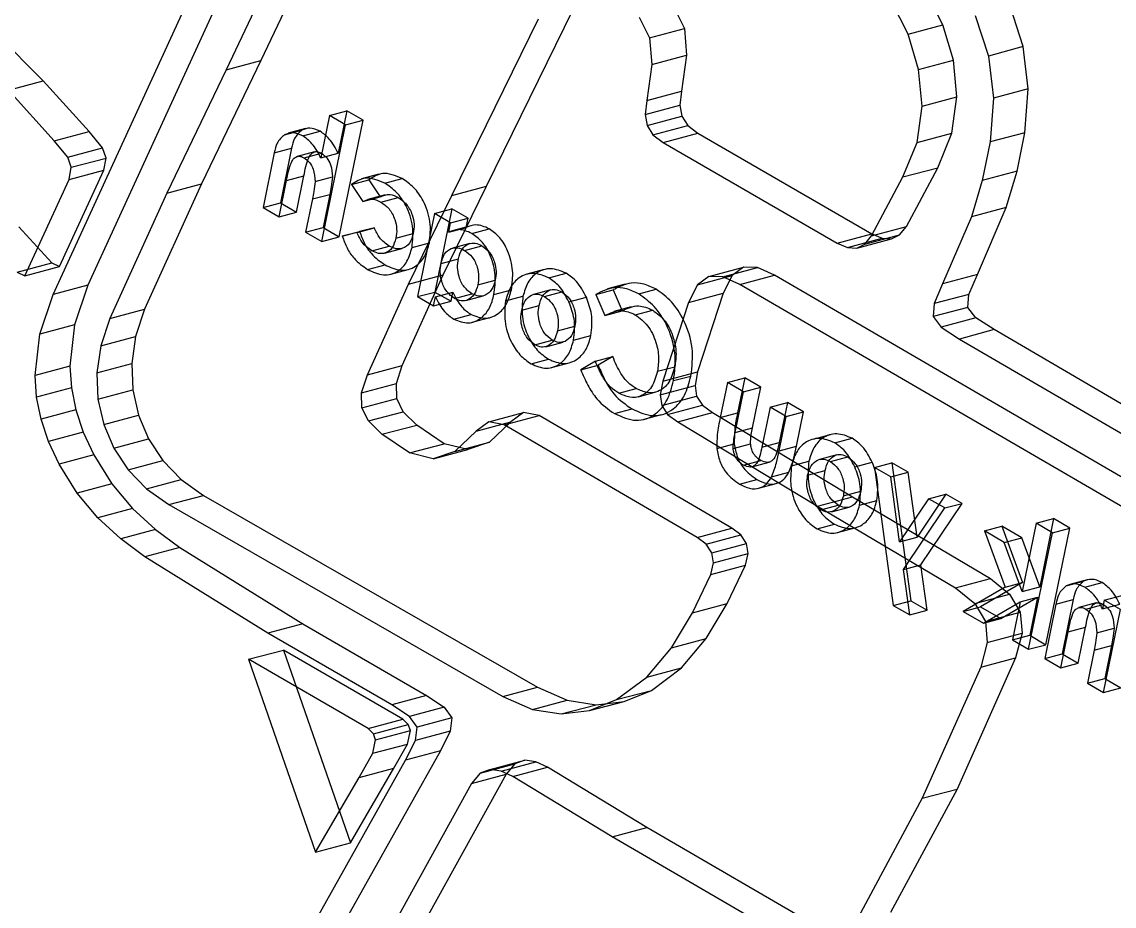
# Model space of a CAD drawing. Header units: inches. Extents: x 0 to 16.3, y 0 to 11.5.
# Drawn here: x 11.701 to 12.775, y 5.904 to 6.773 of the extents above; entities that cross this region are included whole.
import ezdxf

# ---------------------------------------------------------------- set-up
doc = ezdxf.new("R2010")
doc.units = ezdxf.units.IN
doc.header["$MEASUREMENT"] = 0

msp = doc.modelspace()

# ---------------------------------------------------------------- linework, layer by layer
at = {"color": 7, "linetype": 'Continuous', "lineweight": 25}
for p, q in [((12.0177, 6.969), (11.902, 6.7258)), ((12.0519, 6.9782), (11.9361, 6.7349)), ((11.9336, 6.8793), (11.766, 6.5139)), ((11.7319, 6.5047), (11.8994, 6.8702)), ((12.6064, 6.7699), (12.5902, 6.802)), ((12.3422, 6.7865), (12.3523, 6.7663)), ((12.5722, 6.7607), (12.556, 6.7929)), ((12.6854, 6.7485), (12.6724, 6.7883)), ((12.1237, 6.6021), (12.209, 6.7759)), ((12.1578, 6.6112), (12.2431, 6.785)), ((12.308, 6.7774), (12.3182, 6.7571)), ((12.6383, 6.7792), (12.6513, 6.7393)), ((12.3182, 6.7571), (12.3523, 6.7663)), ((12.3523, 6.7663), (12.3545, 6.7402)), ((12.5722, 6.7607), (12.6064, 6.7699)), ((12.6167, 6.7351), (12.6064, 6.7699)), ((11.7221, 6.7148), (11.6756, 6.7615)), ((12.3182, 6.7571), (12.3203, 6.7311)), ((12.5826, 6.7259), (12.5722, 6.7607)), ((12.6854, 6.7485), (12.6513, 6.7393)), ((12.6902, 6.707), (12.6854, 6.7485)), ((11.9361, 6.7349), (11.8777, 6.6138)), ((11.902, 6.7258), (11.9361, 6.7349)), ((12.3203, 6.7311), (12.3545, 6.7402)), ((12.3545, 6.7402), (12.3495, 6.7047)), ((12.5826, 6.7259), (12.6167, 6.7351)), ((12.6201, 6.6991), (12.6167, 6.7351)), ((12.6513, 6.7393), (12.6561, 6.6978)), ((11.902, 6.7258), (11.8436, 6.6046)), ((12.3203, 6.7311), (12.3153, 6.6956)), ((12.586, 6.69), (12.5826, 6.7259)), ((11.6879, 6.7057), (11.7221, 6.7148)), ((11.7672, 6.6651), (11.7221, 6.7148)), ((11.733, 6.656), (11.6879, 6.7057)), ((12.3153, 6.6956), (12.3495, 6.7047)), ((12.3495, 6.7047), (12.348, 6.6911)), ((12.6902, 6.707), (12.6561, 6.6978)), ((12.6871, 6.6639), (12.6902, 6.707)), ((12.3153, 6.6956), (12.3139, 6.6819)), ((12.3139, 6.6819), (12.348, 6.6911)), ((12.348, 6.6911), (12.3499, 6.68)), ((12.5812, 6.6543), (12.586, 6.69)), ((12.586, 6.69), (12.6201, 6.6991)), ((12.6153, 6.6635), (12.6201, 6.6991)), ((12.6561, 6.6978), (12.653, 6.6548)), ((12.0036, 6.6809), (11.995, 6.6391)), ((12.0036, 6.6809), (12.0207, 6.6855)), ((12.0194, 6.6717), (12.0036, 6.6809)), ((12.0207, 6.6855), (12.0121, 6.6437)), ((12.0365, 6.6763), (12.0207, 6.6855)), ((12.3139, 6.6819), (12.3158, 6.6709)), ((12.3158, 6.6709), (12.3499, 6.68)), ((12.3499, 6.68), (12.3556, 6.671)), ((11.9799, 6.6679), (11.9628, 6.6633)), ((11.996, 6.5571), (12.0194, 6.6717)), ((12.0131, 6.5616), (12.0365, 6.6763)), ((12.0194, 6.6717), (12.0365, 6.6763)), ((12.3158, 6.6709), (12.3215, 6.6618)), ((12.3215, 6.6618), (12.3556, 6.671)), ((12.3556, 6.671), (12.3655, 6.6635)), ((11.733, 6.656), (11.7672, 6.6651)), ((11.7806, 6.6489), (11.7672, 6.6651)), ((11.9592, 6.6619), (11.9763, 6.6665)), ((11.9775, 6.6607), (11.9945, 6.6653)), ((12.3215, 6.6618), (12.3314, 6.6544)), ((12.3314, 6.6544), (12.3655, 6.6635)), ((12.3655, 6.6635), (12.5366, 6.5646)), ((12.5812, 6.6543), (12.6153, 6.6635)), ((12.6013, 6.6295), (12.6153, 6.6635)), ((12.6871, 6.6639), (12.653, 6.6548)), ((12.6793, 6.626), (12.6871, 6.6639)), ((11.7464, 6.6398), (11.733, 6.656)), ((11.7464, 6.6398), (11.7806, 6.6489)), ((11.7839, 6.639), (11.7806, 6.6489)), ((11.9491, 6.644), (11.9662, 6.6486)), ((11.9662, 6.6486), (11.9553, 6.595)), ((12.3314, 6.6544), (12.5024, 6.5554)), ((12.5671, 6.6204), (12.5812, 6.6543)), ((12.653, 6.6548), (12.6451, 6.6168)), ((11.7497, 6.6299), (11.7464, 6.6398)), ((11.7497, 6.6299), (11.7839, 6.639)), ((11.7817, 6.6271), (11.7839, 6.639)), ((11.9491, 6.644), (11.9382, 6.5904)), ((11.9888, 6.6451), (11.9718, 6.6405)), ((11.9787, 6.6391), (11.9958, 6.6437)), ((11.995, 6.6391), (12.0121, 6.6437)), ((11.7381, 6.5324), (11.7817, 6.6271)), ((11.7476, 6.618), (11.7497, 6.6299)), ((11.7476, 6.618), (11.7817, 6.6271)), ((12.5671, 6.6204), (12.6013, 6.6295)), ((12.5705, 6.5716), (12.6013, 6.6295)), ((12.6793, 6.626), (12.6451, 6.6168)), ((12.6685, 6.5904), (12.6793, 6.626)), ((11.704, 6.5233), (11.7476, 6.618)), ((11.8777, 6.6138), (11.8217, 6.4904)), ((11.8436, 6.6046), (11.8777, 6.6138)), ((11.954, 6.5813), (11.9613, 6.6168)), ((11.9613, 6.6168), (11.9784, 6.6214)), ((11.9711, 6.5858), (11.9784, 6.6214)), ((11.9894, 6.6159), (12.0065, 6.6205)), ((12.0252, 6.6129), (12.0422, 6.6175)), ((12.0521, 6.6231), (12.0351, 6.6185)), ((12.0422, 6.6175), (12.0535, 6.6008)), ((12.0579, 6.6143), (12.0749, 6.6189)), ((12.5363, 6.5625), (12.5671, 6.6204)), ((12.6451, 6.6168), (12.6344, 6.5812)), ((11.8436, 6.6046), (11.7875, 6.4813)), ((11.9868, 6.5988), (12.0038, 6.6033)), ((12.0038, 6.6033), (11.9972, 6.5708)), ((12.0252, 6.6129), (12.0364, 6.5962)), ((12.0583, 6.6028), (12.0412, 6.5983)), ((12.1154, 6.5241), (12.1578, 6.6112)), ((12.1237, 6.6021), (12.1578, 6.6112)), ((11.9382, 6.5904), (11.9553, 6.595)), ((11.9553, 6.595), (11.9711, 6.5858)), ((11.9868, 6.5988), (11.9801, 6.5662)), ((12.0364, 6.5962), (12.0535, 6.6008)), ((12.054, 6.5957), (12.071, 6.6003)), ((12.0812, 6.515), (12.1237, 6.6021)), ((11.9382, 6.5904), (11.954, 6.5813)), ((11.954, 6.5813), (11.9711, 6.5858)), ((12.1067, 6.5845), (12.09, 6.5028)), ((12.1067, 6.5845), (12.1238, 6.589)), ((12.1226, 6.5753), (12.1067, 6.5845)), ((12.1238, 6.589), (12.1071, 6.5073)), ((12.1397, 6.5799), (12.1238, 6.589)), ((12.6344, 6.5812), (12.6062, 6.5153)), ((12.6685, 6.5904), (12.6344, 6.5812)), ((12.6404, 6.5244), (12.6685, 6.5904)), ((11.6983, 6.5714), (11.7308, 6.5359)), ((11.9801, 6.5662), (11.9972, 6.5708)), ((11.9972, 6.5708), (12.0131, 6.5616)), ((12.0306, 6.5659), (12.0477, 6.5705)), ((12.0477, 6.5705), (12.0331, 6.5669)), ((12.1207, 6.5661), (12.1226, 6.5753)), ((12.1207, 6.5661), (12.1378, 6.5707)), ((12.1226, 6.5753), (12.1397, 6.5799)), ((12.1424, 6.5725), (12.1253, 6.5679)), ((12.1378, 6.5707), (12.1397, 6.5799)), ((12.5363, 6.5625), (12.5705, 6.5716)), ((12.5638, 6.5634), (12.5705, 6.5716)), ((11.9801, 6.5662), (11.996, 6.5571)), ((11.996, 6.5571), (12.0131, 6.5616)), ((12.0161, 6.5623), (12.0331, 6.5669)), ((12.0306, 6.5659), (12.0161, 6.5623)), ((12.0688, 6.5602), (12.0859, 6.5648)), ((12.1434, 6.5649), (12.1605, 6.5695)), ((12.5024, 6.5554), (12.5366, 6.5646)), ((12.5127, 6.551), (12.5468, 6.5601)), ((12.5218, 6.5505), (12.5559, 6.5596)), ((12.5297, 6.5542), (12.5638, 6.5634)), ((12.5297, 6.5542), (12.5363, 6.5625)), ((12.5366, 6.5646), (12.5468, 6.5601)), ((12.5468, 6.5601), (12.5559, 6.5596)), ((12.5559, 6.5596), (12.5638, 6.5634)), ((12.0452, 6.5479), (12.0622, 6.5525)), ((12.0575, 6.5454), (12.0746, 6.55)), ((12.0847, 6.5512), (12.1018, 6.5558)), ((12.1416, 6.5549), (12.1245, 6.5504)), ((12.1363, 6.5482), (12.1533, 6.5528)), ((12.5024, 6.5554), (12.5127, 6.551)), ((12.5127, 6.551), (12.5218, 6.5505)), ((12.5218, 6.5505), (12.5297, 6.5542)), ((12.1132, 6.5353), (12.1302, 6.5399)), ((11.6967, 6.5267), (11.7308, 6.5359)), ((11.704, 6.5233), (11.7381, 6.5324)), ((11.7308, 6.5359), (11.7381, 6.5324)), ((12.041, 6.5295), (12.0581, 6.534)), ((12.0639, 6.5248), (12.0809, 6.5293)), ((12.2145, 6.5293), (12.1974, 6.5247)), ((12.3763, 6.5224), (12.4105, 6.5316)), ((12.3901, 6.5223), (12.4243, 6.5314)), ((12.4105, 6.5316), (12.3993, 6.5234)), ((12.4243, 6.5314), (12.4105, 6.5316)), ((12.441, 6.524), (12.4243, 6.5314)), ((11.6967, 6.5267), (11.704, 6.5233)), ((12.0749, 6.4351), (12.1154, 6.5241)), ((12.0812, 6.515), (12.1154, 6.5241)), ((12.1494, 6.5143), (12.1665, 6.5189)), ((12.2191, 6.5212), (12.2361, 6.5258)), ((12.3652, 6.5143), (12.3993, 6.5234)), ((12.3763, 6.5224), (12.3652, 6.5143)), ((12.3901, 6.5223), (12.3763, 6.5224)), ((12.4069, 6.5148), (12.3901, 6.5223)), ((12.3993, 6.5234), (12.3906, 6.5061)), ((12.4069, 6.5148), (12.441, 6.524)), ((12.8531, 6.284), (12.441, 6.524)), ((12.6404, 6.5244), (12.6062, 6.5153)), ((12.6318, 6.505), (12.6404, 6.5244)), ((11.766, 6.5139), (11.7319, 6.5047)), ((11.766, 6.5139), (11.7529, 6.4751)), ((12.0408, 6.4259), (12.0812, 6.515)), ((12.09, 6.5028), (12.1071, 6.5073)), ((12.1071, 6.5073), (12.123, 6.4982)), ((12.1077, 6.5025), (12.1248, 6.5071)), ((12.123, 6.4982), (12.1248, 6.5071)), ((12.1652, 6.5049), (12.1823, 6.5094)), ((12.2211, 6.5095), (12.204, 6.5049)), ((12.2149, 6.5028), (12.232, 6.5074)), ((12.2653, 6.5049), (12.2824, 6.5095)), ((12.294, 6.5149), (12.2769, 6.5103)), ((12.2824, 6.5095), (12.2911, 6.4887)), ((12.3076, 6.5054), (12.3247, 6.51)), ((12.3652, 6.5143), (12.3565, 6.4969)), ((12.3565, 6.4969), (12.3906, 6.5061)), ((12.3906, 6.5061), (12.3652, 6.4289)), ((12.8189, 6.2749), (12.4069, 6.5148)), ((12.6062, 6.5153), (12.5977, 6.4959)), ((11.7187, 6.466), (11.7319, 6.5047)), ((12.09, 6.5028), (12.1059, 6.4936)), ((12.1059, 6.4936), (12.1077, 6.5025)), ((12.1059, 6.4936), (12.123, 6.4982)), ((12.1265, 6.5009), (12.1436, 6.5055)), ((12.1376, 6.499), (12.1547, 6.5035)), ((12.1766, 6.4985), (12.1937, 6.5031)), ((12.2389, 6.4975), (12.256, 6.5021)), ((12.2653, 6.5049), (12.2741, 6.4841)), ((12.3565, 6.4969), (12.3311, 6.4198)), ((12.5977, 6.4959), (12.5968, 6.4831)), ((12.6318, 6.505), (12.5977, 6.4959)), ((12.6309, 6.4922), (12.6318, 6.505)), ((11.7875, 6.4813), (11.8217, 6.4904)), ((11.8217, 6.4904), (11.813, 6.4636)), ((12.1256, 6.4806), (12.1427, 6.4852)), ((12.1925, 6.4894), (12.2095, 6.494)), ((12.2741, 6.4841), (12.2911, 6.4887)), ((12.3, 6.4927), (12.2829, 6.4881)), ((12.3041, 6.485), (12.3212, 6.4895)), ((12.6309, 6.4922), (12.5968, 6.4831)), ((12.6388, 6.482), (12.6309, 6.4922)), ((11.7529, 6.4751), (11.7187, 6.466)), ((11.7529, 6.4751), (11.7484, 6.4343)), ((11.7875, 6.4813), (11.7788, 6.4544)), ((12.1439, 6.4776), (12.161, 6.4822)), ((12.2276, 6.4692), (12.2447, 6.4737)), ((12.5968, 6.4831), (12.6047, 6.4728)), ((12.6388, 6.482), (12.6047, 6.4728)), ((12.6569, 6.4703), (12.6388, 6.482)), ((11.7142, 6.4252), (11.7187, 6.466)), ((11.7788, 6.4544), (11.813, 6.4636)), ((11.813, 6.4636), (11.8092, 6.4369)), ((12.2434, 6.4598), (12.2605, 6.4644)), ((12.6047, 6.4728), (12.6227, 6.4611)), ((12.6569, 6.4703), (12.6227, 6.4611)), ((12.8652, 6.3486), (12.6569, 6.4703)), ((11.7788, 6.4544), (11.775, 6.4278)), ((12.2053, 6.4555), (12.2223, 6.4601)), ((12.2161, 6.4535), (12.2332, 6.4581)), ((12.6227, 6.4611), (12.831, 6.3395)), ((12.2649, 6.4392), (12.282, 6.4438)), ((12.282, 6.4438), (12.2676, 6.4353)), ((11.7484, 6.4343), (11.7142, 6.4252)), ((11.7484, 6.4343), (11.7499, 6.4132)), ((11.775, 6.4278), (11.8092, 6.4369)), ((11.8092, 6.4369), (11.8102, 6.411)), ((12.0408, 6.4259), (12.0749, 6.4351)), ((12.0693, 6.4173), (12.0749, 6.4351)), ((12.2017, 6.4367), (12.2188, 6.4413)), ((12.2219, 6.4332), (12.239, 6.4378)), ((12.2649, 6.4392), (12.2505, 6.4308)), ((12.2505, 6.4308), (12.2676, 6.4353)), ((12.3259, 6.4294), (12.343, 6.4339)), ((11.7157, 6.404), (11.7142, 6.4252)), ((11.775, 6.4278), (11.776, 6.4018)), ((12.0351, 6.4081), (12.0408, 6.4259)), ((12.3311, 6.4198), (12.3652, 6.4289)), ((12.3417, 6.4202), (12.3588, 6.4247)), ((12.3652, 6.4289), (12.3628, 6.4154)), ((12.3946, 6.4183), (12.4117, 6.4229)), ((12.4117, 6.4229), (12.4046, 6.3886)), ((12.4275, 6.4137), (12.4117, 6.4229)), ((11.7499, 6.4132), (11.7157, 6.404)), ((11.7499, 6.4132), (11.7542, 6.3916)), ((11.776, 6.4018), (11.8102, 6.411)), ((11.8102, 6.411), (11.8157, 6.3861)), ((12.0351, 6.4081), (12.0693, 6.4173)), ((12.0696, 6.4027), (12.0693, 6.4173)), ((12.288, 6.4077), (12.305, 6.4123)), ((12.3311, 6.4198), (12.3287, 6.4063)), ((12.3287, 6.4063), (12.3628, 6.4154)), ((12.3628, 6.4154), (12.3643, 6.4048)), ((12.3946, 6.4183), (12.3876, 6.384)), ((12.4104, 6.4091), (12.3946, 6.4183)), ((12.4104, 6.4091), (12.4275, 6.4137)), ((12.4194, 6.3738), (12.4275, 6.4137)), ((11.72, 6.3824), (11.7157, 6.404)), ((11.776, 6.4018), (11.7816, 6.377)), ((12.0354, 6.3935), (12.0351, 6.4081)), ((12.0354, 6.3935), (12.0696, 6.4027)), ((12.0761, 6.3896), (12.0696, 6.4027)), ((12.3073, 6.4044), (12.3243, 6.409)), ((12.3287, 6.4063), (12.3302, 6.3957)), ((12.3302, 6.3957), (12.3643, 6.4048)), ((12.3643, 6.4048), (12.37, 6.3962)), ((12.4023, 6.3693), (12.4104, 6.4091)), ((12.4365, 6.3941), (12.4536, 6.3987)), ((12.4536, 6.3987), (12.4456, 6.3595)), ((12.4694, 6.3895), (12.4536, 6.3987)), ((11.7542, 6.3916), (11.72, 6.3824)), ((11.7542, 6.3916), (11.7614, 6.3696)), ((12.042, 6.3805), (12.0354, 6.3935)), ((12.042, 6.3805), (12.0761, 6.3896)), ((12.0893, 6.3765), (12.0761, 6.3896)), ((12.1601, 6.3798), (12.1943, 6.389)), ((12.1943, 6.389), (12.1818, 6.3797)), ((12.2095, 6.3858), (12.1943, 6.389)), ((12.2838, 6.3877), (12.3009, 6.3923)), ((12.3302, 6.3957), (12.3358, 6.387)), ((12.3358, 6.387), (12.37, 6.3962)), ((12.3458, 6.3796), (12.38, 6.3887)), ((12.37, 6.3962), (12.38, 6.3887)), ((12.38, 6.3887), (12.5175, 6.3058)), ((12.3876, 6.384), (12.4046, 6.3886)), ((12.4365, 6.3941), (12.4285, 6.3549)), ((12.4524, 6.3849), (12.4365, 6.3941)), ((12.4524, 6.3849), (12.4694, 6.3895)), ((12.4625, 6.3558), (12.4694, 6.3895)), ((11.7273, 6.3604), (11.72, 6.3824)), ((11.7816, 6.377), (11.8157, 6.3861)), ((11.8157, 6.3861), (11.8256, 6.3629)), ((12.0551, 6.3674), (12.042, 6.3805)), ((12.1601, 6.3798), (12.1477, 6.3706)), ((12.1477, 6.3706), (12.1818, 6.3797)), ((12.1753, 6.3767), (12.1601, 6.3798)), ((12.1818, 6.3797), (12.1607, 6.3596)), ((12.1753, 6.3767), (12.2095, 6.3858)), ((12.3991, 6.2752), (12.2095, 6.3858)), ((12.3129, 6.3822), (12.33, 6.3868)), ((12.3358, 6.387), (12.3458, 6.3796)), ((12.3458, 6.3796), (12.4833, 6.2967)), ((12.4455, 6.3512), (12.4524, 6.3849)), ((11.7614, 6.3696), (11.7273, 6.3604)), ((11.7614, 6.3696), (11.7718, 6.3471)), ((11.7816, 6.377), (11.7915, 6.3537)), ((12.0551, 6.3674), (12.0893, 6.3765)), ((12.0822, 6.3491), (12.0551, 6.3674)), ((12.1164, 6.3582), (12.0893, 6.3765)), ((12.1477, 6.3706), (12.1266, 6.3505)), ((12.3649, 6.266), (12.1753, 6.3767)), ((12.4023, 6.3693), (12.4194, 6.3738)), ((12.4955, 6.367), (12.4785, 6.3624)), ((11.7377, 6.338), (11.7273, 6.3604)), ((11.7915, 6.3537), (11.8256, 6.3629)), ((11.8256, 6.3629), (11.8398, 6.3417)), ((12.0822, 6.3491), (12.1164, 6.3582)), ((12.1396, 6.3525), (12.1164, 6.3582)), ((12.1266, 6.3505), (12.1607, 6.3596)), ((12.1607, 6.3596), (12.1396, 6.3525)), ((12.3843, 6.3533), (12.4014, 6.3579)), ((12.4003, 6.3536), (12.4174, 6.3582)), ((12.4285, 6.3549), (12.4456, 6.3595)), ((12.4455, 6.3512), (12.4625, 6.3558)), ((12.5001, 6.359), (12.5172, 6.3636)), ((11.7718, 6.3471), (11.7377, 6.338)), ((11.7718, 6.3471), (11.7897, 6.3187)), ((11.7915, 6.3537), (11.8056, 6.3326)), ((12.1054, 6.3434), (12.0822, 6.3491)), ((12.1054, 6.3434), (12.1396, 6.3525)), ((12.1266, 6.3505), (12.1054, 6.3434)), ((12.5021, 6.3472), (12.485, 6.3426)), ((12.4959, 6.3406), (12.513, 6.3452)), ((11.7555, 6.3095), (11.7377, 6.338)), ((11.8056, 6.3326), (11.8398, 6.3417)), ((11.8398, 6.3417), (11.8579, 6.3231)), ((12.4103, 6.3371), (12.4274, 6.3417)), ((12.4185, 6.3354), (12.4356, 6.34)), ((12.4576, 6.3363), (12.4747, 6.3409)), ((12.5199, 6.3353), (12.537, 6.3399)), ((12.5391, 6.3349), (12.5561, 6.3395)), ((12.5391, 6.3349), (12.5577, 6.1991)), ((12.5552, 6.3256), (12.5391, 6.3349)), ((12.5561, 6.3395), (12.5748, 6.2037)), ((12.5723, 6.3302), (12.5561, 6.3395)), ((11.8056, 6.3326), (11.8237, 6.3139)), ((12.438, 6.3255), (12.4551, 6.3301)), ((12.4735, 6.3272), (12.4906, 6.3318)), ((12.5552, 6.3256), (12.5723, 6.3302)), ((12.5639, 6.2618), (12.5552, 6.3256)), ((12.581, 6.2663), (12.5723, 6.3302)), ((11.7897, 6.3187), (11.7555, 6.3095)), ((11.7897, 6.3187), (11.81, 6.2945)), ((11.8237, 6.3139), (11.8579, 6.3231)), ((11.8237, 6.3139), (11.8456, 6.2983)), ((11.8579, 6.3231), (11.8798, 6.3074)), ((12.4065, 6.3185), (12.4236, 6.323)), ((12.4253, 6.3143), (12.4424, 6.3189)), ((11.7759, 6.2854), (11.7555, 6.3095)), ((11.8456, 6.2983), (11.8798, 6.3074)), ((11.8798, 6.3074), (12.208, 6.1187)), ((12.4833, 6.2967), (12.5175, 6.3058)), ((12.5086, 6.3069), (12.5257, 6.3115)), ((12.5175, 6.3058), (12.6531, 6.2257)), ((12.5245, 6.2976), (12.5415, 6.3022)), ((12.5923, 6.3041), (12.5639, 6.2618)), ((12.6094, 6.3087), (12.581, 6.2663)), ((12.5923, 6.3041), (12.6094, 6.3087)), ((12.6082, 6.295), (12.5923, 6.3041)), ((12.6253, 6.2995), (12.6094, 6.3087)), ((11.81, 6.2945), (11.7759, 6.2854)), ((11.81, 6.2945), (11.8324, 6.2739)), ((11.8456, 6.2983), (12.1739, 6.1095)), ((12.4833, 6.2967), (12.6189, 6.2165)), ((12.4863, 6.2932), (12.5034, 6.2978)), ((12.4971, 6.2913), (12.5142, 6.2959)), ((12.5677, 6.2345), (12.6082, 6.295)), ((12.5848, 6.239), (12.6253, 6.2995)), ((12.6082, 6.295), (12.6253, 6.2995)), ((11.7983, 6.2648), (11.7759, 6.2854)), ((12.6982, 6.2799), (12.7153, 6.2845)), ((12.7153, 6.2845), (12.7016, 6.2176)), ((12.7312, 6.2753), (12.7153, 6.2845)), ((11.8324, 6.2739), (11.7983, 6.2648)), ((11.8324, 6.2739), (11.8564, 6.2562)), ((12.3649, 6.266), (12.3991, 6.2752)), ((12.4077, 6.2685), (12.3991, 6.2752)), ((12.4827, 6.2745), (12.4998, 6.2791)), ((12.503, 6.271), (12.52, 6.2755)), ((12.6472, 6.2725), (12.6642, 6.2771)), ((12.6472, 6.2725), (12.6676, 6.2172)), ((12.6668, 6.2612), (12.6472, 6.2725)), ((12.6642, 6.2771), (12.6846, 6.2217)), ((12.6839, 6.2657), (12.6642, 6.2771)), ((12.6982, 6.2799), (12.6845, 6.213)), ((12.6906, 6.1561), (12.7141, 6.2707)), ((12.7141, 6.2707), (12.6982, 6.2799)), ((12.7077, 6.1606), (12.7312, 6.2753)), ((12.7141, 6.2707), (12.7312, 6.2753)), ((11.8222, 6.247), (11.7983, 6.2648)), ((12.3736, 6.2594), (12.3649, 6.266)), ((12.3736, 6.2594), (12.4077, 6.2685)), ((12.3792, 6.251), (12.3736, 6.2594)), ((12.3792, 6.251), (12.4133, 6.2601)), ((12.4133, 6.2601), (12.4077, 6.2685)), ((12.4152, 6.2502), (12.4133, 6.2601)), ((12.5639, 6.2618), (12.581, 6.2663)), ((12.6668, 6.2612), (12.6839, 6.2657)), ((12.6845, 6.213), (12.6668, 6.2612)), ((12.7016, 6.2176), (12.6839, 6.2657)), ((11.8564, 6.2562), (11.8222, 6.247)), ((11.8564, 6.2562), (11.9772, 6.181)), ((12.381, 6.2411), (12.3792, 6.251)), ((12.381, 6.2411), (12.4152, 6.2502)), ((12.4124, 6.2389), (12.4152, 6.2502)), ((11.943, 6.1718), (11.8222, 6.247)), ((12.3783, 6.2297), (12.381, 6.2411)), ((12.3783, 6.2297), (12.4124, 6.2389)), ((12.3945, 6.2011), (12.4124, 6.2389)), ((12.5677, 6.2345), (12.5848, 6.239)), ((12.5909, 6.1944), (12.5848, 6.239)), ((12.3604, 6.1919), (12.3783, 6.2297)), ((12.5738, 6.1898), (12.5677, 6.2345)), ((12.6189, 6.2165), (12.6531, 6.2257)), ((12.6189, 6.2165), (12.6379, 6.2012)), ((12.6676, 6.2172), (12.6264, 6.1931)), ((12.6846, 6.2217), (12.6435, 6.1977)), ((12.6531, 6.2257), (12.672, 6.2103)), ((12.6676, 6.2172), (12.6846, 6.2217)), ((12.6845, 6.213), (12.7016, 6.2176)), ((12.7275, 6.2183), (12.7446, 6.2229)), ((12.7483, 6.2243), (12.7312, 6.2197)), ((12.7459, 6.2171), (12.763, 6.2217)), ((12.6379, 6.2012), (12.672, 6.2103)), ((12.6635, 6.1862), (12.6995, 6.2072)), ((12.672, 6.2103), (12.6823, 6.1925)), ((12.6824, 6.2026), (12.6995, 6.2072)), ((12.6995, 6.2072), (12.6918, 6.1698)), ((12.7651, 6.2044), (12.7822, 6.209)), ((12.3604, 6.1919), (12.3945, 6.2011)), ((12.3739, 6.1668), (12.3945, 6.2011)), ((12.5577, 6.1991), (12.5748, 6.2037)), ((12.5577, 6.1991), (12.5738, 6.1898)), ((12.5748, 6.2037), (12.5909, 6.1944)), ((12.6264, 6.1931), (12.6435, 6.1977)), ((12.6379, 6.2012), (12.6482, 6.1834)), ((12.6435, 6.1977), (12.6635, 6.1862)), ((12.6464, 6.1816), (12.6824, 6.2026)), ((12.6824, 6.2026), (12.6748, 6.1652)), ((12.7174, 6.2005), (12.7065, 6.1469)), ((12.7174, 6.2005), (12.7345, 6.205)), ((12.7345, 6.205), (12.7236, 6.1515)), ((12.7572, 6.2016), (12.7401, 6.197)), ((12.747, 6.1956), (12.7641, 6.2002)), ((12.7651, 6.2044), (12.7634, 6.1957)), ((12.7634, 6.1957), (12.7804, 6.2003)), ((12.7643, 6.1135), (12.781, 6.1952)), ((12.781, 6.1952), (12.7651, 6.2044)), ((12.3398, 6.1576), (12.3604, 6.1919)), ((12.5738, 6.1898), (12.5909, 6.1944)), ((12.6264, 6.1931), (12.6464, 6.1816)), ((12.6464, 6.1816), (12.6635, 6.1862)), ((12.6482, 6.1834), (12.6823, 6.1925)), ((12.6823, 6.1925), (12.6842, 6.1718)), ((11.9772, 6.181), (11.943, 6.1718)), ((11.9772, 6.181), (12.099, 6.1107)), ((12.6482, 6.1834), (12.65, 6.1627)), ((12.7223, 6.1377), (12.7296, 6.1732)), ((12.7296, 6.1732), (12.7467, 6.1778)), ((12.7394, 6.1423), (12.7467, 6.1778)), ((12.7577, 6.1721), (12.7748, 6.1767)), ((12.0649, 6.1015), (11.943, 6.1718)), ((12.3398, 6.1576), (12.3739, 6.1668)), ((12.3495, 6.1377), (12.3739, 6.1668)), ((12.65, 6.1627), (12.6438, 6.1386)), ((12.65, 6.1627), (12.6842, 6.1718)), ((12.6748, 6.1652), (12.6918, 6.1698)), ((12.6748, 6.1652), (12.6906, 6.1561)), ((12.6842, 6.1718), (12.6779, 6.1478)), ((12.6918, 6.1698), (12.7077, 6.1606)), ((11.924, 6.1462), (11.9582, 6.1553)), ((11.9582, 6.1553), (12.0241, 5.9657)), ((12.0755, 6.0873), (11.9582, 6.1553)), ((12.3153, 6.1286), (12.3398, 6.1576)), ((12.6906, 6.1561), (12.7077, 6.1606)), ((12.7551, 6.1552), (12.7484, 6.1227)), ((12.7551, 6.1552), (12.7721, 6.1598)), ((12.7721, 6.1598), (12.7655, 6.1273)), ((12.0414, 6.0781), (11.924, 6.1462)), ((11.924, 6.1462), (11.9899, 5.9565)), ((12.6779, 6.1478), (12.6203, 6.0187)), ((12.6438, 6.1386), (12.6779, 6.1478)), ((12.7065, 6.1469), (12.7236, 6.1515)), ((12.7065, 6.1469), (12.7223, 6.1377)), ((12.7223, 6.1377), (12.7394, 6.1423)), ((12.7236, 6.1515), (12.7394, 6.1423)), ((12.3153, 6.1286), (12.3495, 6.1377)), ((12.3199, 6.1157), (12.3495, 6.1377)), ((12.6438, 6.1386), (12.5861, 6.0096)), ((12.2857, 6.1066), (12.3153, 6.1286)), ((12.7484, 6.1227), (12.7655, 6.1273)), ((12.7484, 6.1227), (12.7643, 6.1135)), ((12.7655, 6.1273), (12.7814, 6.1181)), ((12.099, 6.1107), (12.0649, 6.1015)), ((12.099, 6.1107), (12.1164, 6.0991)), ((12.1739, 6.1095), (12.208, 6.1187)), ((12.1739, 6.1095), (12.203, 6.097)), ((12.208, 6.1187), (12.2372, 6.1061)), ((12.2857, 6.1066), (12.3199, 6.1157)), ((12.2931, 6.1049), (12.3199, 6.1157)), ((12.7643, 6.1135), (12.7814, 6.1181)), ((12.0823, 6.09), (12.0649, 6.1015)), ((12.1164, 6.0991), (12.0823, 6.09)), ((12.1164, 6.0991), (12.1238, 6.0886)), ((12.203, 6.097), (12.2372, 6.1061)), ((12.2314, 6.0925), (12.2655, 6.1016)), ((12.2372, 6.1061), (12.2655, 6.1016)), ((12.259, 6.0958), (12.2857, 6.1066)), ((12.259, 6.0958), (12.2931, 6.1049)), ((12.2655, 6.1016), (12.2931, 6.1049)), ((12.0414, 6.0781), (12.0755, 6.0873)), ((12.0809, 6.0822), (12.0755, 6.0873)), ((12.0896, 6.0794), (12.0823, 6.09)), ((12.1238, 6.0886), (12.0896, 6.0794)), ((12.1238, 6.0886), (12.1222, 6.0755)), ((12.203, 6.097), (12.2314, 6.0925)), ((12.2314, 6.0925), (12.259, 6.0958)), ((12.0467, 6.0731), (12.0414, 6.0781)), ((12.0467, 6.0731), (12.0809, 6.0822)), ((12.083, 6.0761), (12.0809, 6.0822)), ((12.088, 6.0663), (12.0896, 6.0794)), ((12.046, 6.0538), (12.0488, 6.067)), ((12.0488, 6.067), (12.0467, 6.0731)), ((12.0488, 6.067), (12.083, 6.0761)), ((12.0784, 6.0472), (12.088, 6.0663)), ((12.0801, 6.0629), (12.083, 6.0761)), ((12.1222, 6.0755), (12.088, 6.0663)), ((12.1222, 6.0755), (12.1126, 6.0564)), ((12.1126, 6.0564), (11.9214, 5.7152)), ((12.046, 6.0538), (12.0801, 6.0629)), ((12.0668, 6.0393), (12.0801, 6.0629)), ((12.1126, 6.0564), (12.0784, 6.0472)), ((11.8872, 5.7061), (12.0784, 6.0472)), ((12.0327, 6.0301), (12.046, 6.0538)), ((12.1614, 6.0379), (12.1956, 6.0471)), ((12.1722, 6.0364), (12.2063, 6.0455)), ((12.1956, 6.0471), (12.1858, 6.0434)), ((12.2063, 6.0455), (12.1956, 6.0471)), ((12.2178, 6.0401), (12.2063, 6.0455)), ((12.0241, 5.9657), (12.0668, 6.0393)), ((12.0327, 6.0301), (12.0668, 6.0393)), ((12.1516, 6.0343), (12.1431, 6.024)), ((12.1516, 6.0343), (12.1858, 6.0434)), ((12.1614, 6.0379), (12.1516, 6.0343)), ((12.1722, 6.0364), (12.1614, 6.0379)), ((12.1836, 6.031), (12.1722, 6.0364)), ((12.1858, 6.0434), (12.1773, 6.0332)), ((12.1836, 6.031), (12.2178, 6.0401)), ((12.3156, 5.9809), (12.2178, 6.0401)), ((12.1431, 6.024), (11.9731, 5.7171)), ((11.9899, 5.9565), (12.0327, 6.0301)), ((12.1773, 6.0332), (12.0072, 5.7263)), ((12.1431, 6.024), (12.1773, 6.0332)), ((12.2814, 5.9717), (12.1836, 6.031)), ((12.6203, 6.0187), (12.5549, 5.8973)), ((12.5861, 6.0096), (12.6203, 6.0187)), ((12.5861, 6.0096), (12.5208, 5.8882)), ((12.2814, 5.9717), (12.3156, 5.9809)), ((12.4933, 5.8776), (12.3156, 5.9809)), ((12.4591, 5.8684), (12.2814, 5.9717)), ((11.9899, 5.9565), (12.0241, 5.9657))]:
    msp.add_line(p, q, dxfattribs=at)
for points, knots in [([(11.9945, 6.6653), (11.991, 6.6669), (11.9846, 6.6697), (11.9789, 6.6674), (11.9763, 6.6665)], [0, 0, 0, 0, 0.559306, 1, 1, 1, 1]), ([(11.9592, 6.6619), (11.9565, 6.6594), (11.9517, 6.655), (11.9499, 6.6474), (11.9491, 6.644)], [0, 0, 0, 0, 0.557636, 1, 1, 1, 1]), ([(11.9775, 6.6607), (11.9739, 6.6623), (11.9676, 6.6651), (11.9618, 6.6629), (11.9592, 6.6619)], [0, 0, 0, 0, 0.559306, 1, 1, 1, 1]), ([(11.9763, 6.6665), (11.9736, 6.664), (11.9688, 6.6596), (11.967, 6.652), (11.9662, 6.6486)], [0, 0, 0, 0, 0.557636, 1, 1, 1, 1]), ([(11.995, 6.6391), (11.9924, 6.6441), (11.9876, 6.6531), (11.9806, 6.6584), (11.9775, 6.6607)], [0, 0, 0, 0, 0.5602612, 1, 1, 1, 1]), ([(12.0121, 6.6437), (12.0094, 6.6487), (12.0047, 6.6577), (11.9976, 6.663), (11.9945, 6.6653)], [0, 0, 0, 0, 0.560261, 1, 1, 1, 1]), ([(11.9613, 6.6168), (11.9625, 6.6231), (11.9639, 6.631), (11.9681, 6.6385), (11.9712, 6.6407), (11.975, 6.641), (11.9775, 6.6397), (11.9787, 6.6391)], [0, 0, 0, 0, 0.500455, 0.625576, 0.750219, 0.874974, 1, 1, 1, 1]), ([(11.9784, 6.6214), (11.9795, 6.6277), (11.981, 6.6355), (11.9852, 6.6431), (11.9883, 6.6453), (11.9921, 6.6455), (11.9946, 6.6443), (11.9958, 6.6437)], [0, 0, 0, 0, 0.500455, 0.625576, 0.750219, 0.874974, 1, 1, 1, 1]), ([(11.9787, 6.6391), (11.9805, 6.6378), (11.9842, 6.6352), (11.9886, 6.6267), (11.9891, 6.62), (11.9894, 6.6159)], [0, 0, 0, 0, 0.280354, 0.56071, 1, 1, 1, 1]), ([(11.9958, 6.6437), (11.9976, 6.6424), (12.0012, 6.6397), (12.0057, 6.6312), (12.0062, 6.6245), (12.0065, 6.6205)], [0, 0, 0, 0, 0.2803544, 0.5607101, 1, 1, 1, 1]), ([(12.0749, 6.6189), (12.0683, 6.6217), (12.0565, 6.6267), (12.0466, 6.6203), (12.0422, 6.6175)], [0, 0, 0, 0, 0.559358, 1, 1, 1, 1]), ([(11.9894, 6.6159), (11.9891, 6.6126), (11.9884, 6.6068), (11.9873, 6.6012), (11.9868, 6.5988)], [0, 0, 0, 0, 0.559638, 1, 1, 1, 1]), ([(12.0065, 6.6205), (12.0062, 6.6172), (12.0055, 6.6114), (12.0044, 6.6058), (12.0038, 6.6033)], [0, 0, 0, 0, 0.559638, 1, 1, 1, 1]), ([(12.0579, 6.6143), (12.0512, 6.6171), (12.0394, 6.6221), (12.0295, 6.6158), (12.0252, 6.6129)], [0, 0, 0, 0, 0.559358, 1, 1, 1, 1]), ([(12.0847, 6.5512), (12.0854, 6.558), (12.0867, 6.5717), (12.0799, 6.5915), (12.0697, 6.6061), (12.0618, 6.6116), (12.0579, 6.6143)], [0, 0, 0, 0, 0.279447, 0.558804, 0.779297, 1, 1, 1, 1]), ([(12.1018, 6.5558), (12.1025, 6.5626), (12.1038, 6.5763), (12.097, 6.5961), (12.0867, 6.6107), (12.0789, 6.6162), (12.0749, 6.6189)], [0, 0, 0, 0, 0.279447, 0.558804, 0.779297, 1, 1, 1, 1]), ([(12.0535, 6.6008), (12.0566, 6.6022), (12.0622, 6.6046), (12.0683, 6.6016), (12.071, 6.6003)], [0, 0, 0, 0, 0.559003, 1, 1, 1, 1]), ([(12.0364, 6.5962), (12.0396, 6.5976), (12.0452, 6.6001), (12.0513, 6.597), (12.054, 6.5957)], [0, 0, 0, 0, 0.559003, 1, 1, 1, 1]), ([(12.054, 6.5957), (12.0568, 6.5937), (12.0625, 6.5898), (12.0679, 6.5796), (12.0701, 6.5691), (12.0693, 6.5632), (12.0688, 6.5602)], [0, 0, 0, 0, 0.280155, 0.559369, 0.779478, 1, 1, 1, 1]), ([(12.071, 6.6003), (12.0739, 6.5983), (12.0795, 6.5943), (12.085, 6.5842), (12.0872, 6.5737), (12.0863, 6.5678), (12.0859, 6.5648)], [0, 0, 0, 0, 0.280155, 0.559369, 0.779478, 1, 1, 1, 1]), ([(12.0622, 6.5525), (12.0588, 6.5548), (12.0527, 6.5591), (12.0492, 6.567), (12.0477, 6.5705)], [0, 0, 0, 0, 0.559948, 1, 1, 1, 1]), ([(12.1605, 6.5695), (12.156, 6.5714), (12.1481, 6.5747), (12.141, 6.5719), (12.1378, 6.5707)], [0, 0, 0, 0, 0.559125, 1, 1, 1, 1]), ([(12.0161, 6.5623), (12.0175, 6.5583), (12.0204, 6.5503), (12.0287, 6.538), (12.0364, 6.5327), (12.041, 6.5295)], [0, 0, 0, 0, 0.280349, 0.560553, 1, 1, 1, 1]), ([(12.0452, 6.5479), (12.0417, 6.5503), (12.0356, 6.5545), (12.0321, 6.5624), (12.0306, 6.5659)], [0, 0, 0, 0, 0.559948, 1, 1, 1, 1]), ([(12.0331, 6.5669), (12.0346, 6.5629), (12.0374, 6.5548), (12.0458, 6.5426), (12.0534, 6.5373), (12.0581, 6.534)], [0, 0, 0, 0, 0.2803492, 0.560553, 1, 1, 1, 1]), ([(12.0688, 6.5602), (12.0678, 6.5569), (12.0659, 6.5501), (12.0591, 6.5452), (12.0518, 6.5447), (12.0474, 6.5468), (12.0452, 6.5479)], [0, 0, 0, 0, 0.279849, 0.559013, 0.779218, 1, 1, 1, 1]), ([(12.0859, 6.5648), (12.0849, 6.5614), (12.0829, 6.5547), (12.0762, 6.5497), (12.0689, 6.5493), (12.0645, 6.5514), (12.0622, 6.5525)], [0, 0, 0, 0, 0.279849, 0.559013, 0.779218, 1, 1, 1, 1]), ([(12.1434, 6.5649), (12.139, 6.5668), (12.1311, 6.5702), (12.1239, 6.5673), (12.1207, 6.5661)], [0, 0, 0, 0, 0.559125, 1, 1, 1, 1]), ([(12.1652, 6.5049), (12.166, 6.5111), (12.1677, 6.5236), (12.1628, 6.5422), (12.1543, 6.5571), (12.147, 6.5623), (12.1434, 6.5649)], [0, 0, 0, 0, 0.280246, 0.559725, 0.779856, 1, 1, 1, 1]), ([(12.1823, 6.5094), (12.1831, 6.5157), (12.1848, 6.5282), (12.1798, 6.5468), (12.1714, 6.5616), (12.1641, 6.5669), (12.1605, 6.5695)], [0, 0, 0, 0, 0.2802464, 0.5597254, 0.7798564, 1, 1, 1, 1]), ([(12.041, 6.5295), (12.0462, 6.527), (12.0566, 6.5221), (12.0706, 6.5265), (12.0805, 6.5367), (12.0833, 6.5464), (12.0847, 6.5512)], [0, 0, 0, 0, 0.2802933, 0.559321, 0.7796794, 1, 1, 1, 1]), ([(12.0581, 6.534), (12.0633, 6.5316), (12.0737, 6.5267), (12.0877, 6.5311), (12.0976, 6.5413), (12.1004, 6.5509), (12.1018, 6.5558)], [0, 0, 0, 0, 0.280293, 0.559321, 0.779679, 1, 1, 1, 1]), ([(12.1132, 6.5353), (12.1141, 6.5387), (12.116, 6.5453), (12.1225, 6.5504), (12.1297, 6.5513), (12.1341, 6.5492), (12.1363, 6.5482)], [0, 0, 0, 0, 0.280002, 0.559295, 0.779432, 1, 1, 1, 1]), ([(12.1302, 6.5399), (12.1312, 6.5432), (12.1331, 6.5499), (12.1396, 6.555), (12.1467, 6.5559), (12.1511, 6.5538), (12.1533, 6.5528)], [0, 0, 0, 0, 0.280002, 0.559295, 0.779432, 1, 1, 1, 1]), ([(12.1533, 6.5528), (12.156, 6.5508), (12.1612, 6.5469), (12.166, 6.5371), (12.1677, 6.5273), (12.1669, 6.5217), (12.1665, 6.5189)], [0, 0, 0, 0, 0.279591, 0.559062, 0.779305, 1, 1, 1, 1]), ([(12.1436, 6.5055), (12.1409, 6.5075), (12.1355, 6.5114), (12.1307, 6.5215), (12.129, 6.5314), (12.1298, 6.5371), (12.1302, 6.5399)], [0, 0, 0, 0, 0.279686, 0.558984, 0.779239, 1, 1, 1, 1]), ([(12.1363, 6.5482), (12.1389, 6.5463), (12.1442, 6.5424), (12.1489, 6.5325), (12.1506, 6.5227), (12.1498, 6.5171), (12.1494, 6.5143)], [0, 0, 0, 0, 0.279591, 0.559062, 0.779305, 1, 1, 1, 1]), ([(12.1265, 6.5009), (12.1238, 6.5029), (12.1185, 6.5069), (12.1136, 6.5169), (12.1119, 6.5269), (12.1128, 6.5325), (12.1132, 6.5353)], [0, 0, 0, 0, 0.279686, 0.558984, 0.779239, 1, 1, 1, 1]), ([(12.2361, 6.5258), (12.231, 6.5279), (12.2209, 6.532), (12.2074, 6.5273), (12.1978, 6.5172), (12.1951, 6.5078), (12.1937, 6.5031)], [0, 0, 0, 0, 0.2796517, 0.5592673, 0.7796658, 1, 1, 1, 1]), ([(12.1665, 6.5189), (12.1655, 6.5156), (12.1636, 6.509), (12.1572, 6.5038), (12.1502, 6.5025), (12.1458, 6.5045), (12.1436, 6.5055)], [0, 0, 0, 0, 0.279983, 0.559362, 0.779587, 1, 1, 1, 1]), ([(12.2191, 6.5212), (12.214, 6.5233), (12.2038, 6.5274), (12.1903, 6.5227), (12.1808, 6.5126), (12.178, 6.5032), (12.1766, 6.4985)], [0, 0, 0, 0, 0.279652, 0.559267, 0.779666, 1, 1, 1, 1]), ([(12.2389, 6.4975), (12.2359, 6.5032), (12.2306, 6.5132), (12.2226, 6.5188), (12.2191, 6.5212)], [0, 0, 0, 0, 0.559381, 1, 1, 1, 1]), ([(12.256, 6.5021), (12.253, 6.5077), (12.2477, 6.5178), (12.2397, 6.5234), (12.2361, 6.5258)], [0, 0, 0, 0, 0.559381, 1, 1, 1, 1]), ([(12.1248, 6.5071), (12.1274, 6.5019), (12.1321, 6.4925), (12.1395, 6.4874), (12.1427, 6.4852)], [0, 0, 0, 0, 0.5596059, 1, 1, 1, 1]), ([(12.1494, 6.5143), (12.1484, 6.511), (12.1465, 6.5044), (12.1401, 6.4992), (12.1331, 6.4979), (12.1287, 6.4999), (12.1265, 6.5009)], [0, 0, 0, 0, 0.279983, 0.559362, 0.779587, 1, 1, 1, 1]), ([(12.1427, 6.4852), (12.1476, 6.4833), (12.1574, 6.4795), (12.1699, 6.4854), (12.1786, 6.4958), (12.1811, 6.5049), (12.1823, 6.5094)], [0, 0, 0, 0, 0.2790924, 0.5589321, 0.7793477, 1, 1, 1, 1]), ([(12.2095, 6.494), (12.2105, 6.4973), (12.2123, 6.5038), (12.2185, 6.5092), (12.2255, 6.5104), (12.2298, 6.5084), (12.232, 6.5074)], [0, 0, 0, 0, 0.28017, 0.559472, 0.779513, 1, 1, 1, 1]), ([(12.232, 6.5074), (12.2346, 6.5054), (12.2398, 6.5015), (12.2443, 6.4917), (12.2459, 6.482), (12.2451, 6.4765), (12.2447, 6.4737)], [0, 0, 0, 0, 0.279467, 0.558909, 0.779261, 1, 1, 1, 1]), ([(12.3076, 6.5054), (12.3035, 6.5073), (12.2954, 6.5112), (12.2804, 6.5124), (12.271, 6.5077), (12.2653, 6.5049)], [0, 0, 0, 0, 0.2804061, 0.5608888, 1, 1, 1, 1]), ([(12.3247, 6.51), (12.3206, 6.5119), (12.3124, 6.5158), (12.2975, 6.517), (12.2881, 6.5123), (12.2824, 6.5095)], [0, 0, 0, 0, 0.280406, 0.560889, 1, 1, 1, 1]), ([(12.3588, 6.4247), (12.3599, 6.4338), (12.362, 6.4519), (12.3534, 6.4785), (12.3403, 6.4987), (12.3299, 6.5062), (12.3247, 6.51)], [0, 0, 0, 0, 0.279811, 0.559029, 0.779559, 1, 1, 1, 1]), ([(12.1077, 6.5025), (12.1104, 6.4973), (12.1151, 6.488), (12.1224, 6.4829), (12.1256, 6.4806)], [0, 0, 0, 0, 0.5596059, 1, 1, 1, 1]), ([(12.1256, 6.4806), (12.1305, 6.4787), (12.1403, 6.4749), (12.1528, 6.4809), (12.1615, 6.4912), (12.164, 6.5003), (12.1652, 6.5049)], [0, 0, 0, 0, 0.279092, 0.558932, 0.779348, 1, 1, 1, 1]), ([(12.1766, 6.4985), (12.1759, 6.4919), (12.1747, 6.4787), (12.1807, 6.4594), (12.1903, 6.4448), (12.1979, 6.4394), (12.2017, 6.4367)], [0, 0, 0, 0, 0.279578, 0.559114, 0.779513, 1, 1, 1, 1]), ([(12.1937, 6.5031), (12.193, 6.4965), (12.1917, 6.4833), (12.1978, 6.464), (12.2073, 6.4493), (12.2149, 6.444), (12.2188, 6.4413)], [0, 0, 0, 0, 0.2795782, 0.5591141, 0.7795135, 1, 1, 1, 1]), ([(12.1925, 6.4894), (12.1934, 6.4927), (12.1952, 6.4993), (12.2014, 6.5046), (12.2084, 6.5058), (12.2127, 6.5038), (12.2149, 6.5028)], [0, 0, 0, 0, 0.28017, 0.559472, 0.779513, 1, 1, 1, 1]), ([(12.2149, 6.5028), (12.2175, 6.5009), (12.2227, 6.497), (12.2272, 6.4871), (12.2288, 6.4774), (12.228, 6.4719), (12.2276, 6.4692)], [0, 0, 0, 0, 0.279467, 0.558909, 0.779261, 1, 1, 1, 1]), ([(12.2434, 6.4598), (12.2442, 6.4669), (12.2456, 6.4795), (12.241, 6.492), (12.2389, 6.4975)], [0, 0, 0, 0, 0.559089, 1, 1, 1, 1]), ([(12.2605, 6.4644), (12.2613, 6.4715), (12.2627, 6.4841), (12.258, 6.4966), (12.256, 6.5021)], [0, 0, 0, 0, 0.559089, 1, 1, 1, 1]), ([(12.3417, 6.4202), (12.3428, 6.4292), (12.345, 6.4474), (12.3364, 6.474), (12.3233, 6.4941), (12.3128, 6.5016), (12.3076, 6.5054)], [0, 0, 0, 0, 0.279811, 0.559029, 0.779559, 1, 1, 1, 1]), ([(12.2053, 6.4555), (12.2026, 6.4574), (12.1974, 6.4614), (12.1928, 6.4714), (12.1912, 6.4811), (12.1921, 6.4867), (12.1925, 6.4894)], [0, 0, 0, 0, 0.279528, 0.558969, 0.779269, 1, 1, 1, 1]), ([(12.2223, 6.4601), (12.2197, 6.462), (12.2144, 6.4659), (12.2099, 6.4759), (12.2083, 6.4857), (12.2091, 6.4912), (12.2095, 6.494)], [0, 0, 0, 0, 0.279528, 0.558969, 0.779269, 1, 1, 1, 1]), ([(12.2741, 6.4841), (12.2794, 6.4867), (12.2888, 6.4913), (12.2994, 6.4869), (12.3041, 6.485)], [0, 0, 0, 0, 0.560031, 1, 1, 1, 1]), ([(12.2911, 6.4887), (12.2965, 6.4913), (12.3059, 6.4959), (12.3165, 6.4915), (12.3212, 6.4895)], [0, 0, 0, 0, 0.560031, 1, 1, 1, 1]), ([(12.3041, 6.485), (12.3084, 6.4817), (12.317, 6.4753), (12.3246, 6.4591), (12.3278, 6.4431), (12.3265, 6.4339), (12.3259, 6.4294)], [0, 0, 0, 0, 0.279531, 0.559156, 0.779443, 1, 1, 1, 1]), ([(12.3212, 6.4895), (12.3255, 6.4863), (12.3341, 6.4799), (12.3417, 6.4637), (12.3449, 6.4477), (12.3436, 6.4385), (12.343, 6.4339)], [0, 0, 0, 0, 0.279531, 0.559156, 0.779443, 1, 1, 1, 1]), ([(12.2447, 6.4737), (12.2438, 6.4704), (12.2419, 6.4639), (12.2358, 6.4584), (12.2288, 6.4571), (12.2245, 6.4591), (12.2223, 6.4601)], [0, 0, 0, 0, 0.280207, 0.559545, 0.77962, 1, 1, 1, 1]), ([(12.2276, 6.4692), (12.2267, 6.4659), (12.2248, 6.4593), (12.2187, 6.4538), (12.2118, 6.4525), (12.2074, 6.4545), (12.2053, 6.4555)], [0, 0, 0, 0, 0.280207, 0.559545, 0.77962, 1, 1, 1, 1]), ([(12.2188, 6.4413), (12.2238, 6.4392), (12.2339, 6.435), (12.2471, 6.4403), (12.2565, 6.4503), (12.2592, 6.4597), (12.2605, 6.4644)], [0, 0, 0, 0, 0.279525, 0.559271, 0.779568, 1, 1, 1, 1]), ([(12.2017, 6.4367), (12.2067, 6.4346), (12.2168, 6.4304), (12.23, 6.4357), (12.2394, 6.4458), (12.2421, 6.4551), (12.2434, 6.4598)], [0, 0, 0, 0, 0.279525, 0.559271, 0.779568, 1, 1, 1, 1]), ([(12.305, 6.4123), (12.3023, 6.4142), (12.2967, 6.4179), (12.2884, 6.4286), (12.2844, 6.438), (12.282, 6.4438)], [0, 0, 0, 0, 0.280125, 0.559879, 1, 1, 1, 1]), ([(12.288, 6.4077), (12.2852, 6.4096), (12.2796, 6.4133), (12.2713, 6.424), (12.2673, 6.4335), (12.2649, 6.4392)], [0, 0, 0, 0, 0.280125, 0.559879, 1, 1, 1, 1]), ([(12.2676, 6.4353), (12.2698, 6.4303), (12.2742, 6.4201), (12.2846, 6.4035), (12.2947, 6.3966), (12.3009, 6.3923)], [0, 0, 0, 0, 0.280779, 0.561012, 1, 1, 1, 1]), ([(12.343, 6.4339), (12.3414, 6.4285), (12.3382, 6.4175), (12.3276, 6.4089), (12.3159, 6.4074), (12.3087, 6.4107), (12.305, 6.4123)], [0, 0, 0, 0, 0.2800461, 0.5592299, 0.7795269, 1, 1, 1, 1]), ([(12.2505, 6.4308), (12.2527, 6.4257), (12.2571, 6.4155), (12.2676, 6.399), (12.2776, 6.392), (12.2838, 6.3877)], [0, 0, 0, 0, 0.280779, 0.561012, 1, 1, 1, 1]), ([(12.2838, 6.3877), (12.2909, 6.3846), (12.305, 6.3784), (12.3237, 6.3854), (12.3364, 6.4003), (12.34, 6.4136), (12.3417, 6.4202)], [0, 0, 0, 0, 0.2798292, 0.5591291, 0.7793659, 1, 1, 1, 1]), ([(12.3259, 6.4294), (12.3243, 6.4239), (12.3211, 6.413), (12.3106, 6.4043), (12.2988, 6.4028), (12.2916, 6.4061), (12.288, 6.4077)], [0, 0, 0, 0, 0.2800461, 0.5592299, 0.7795269, 1, 1, 1, 1]), ([(12.3009, 6.3923), (12.3079, 6.3892), (12.3221, 6.383), (12.3408, 6.39), (12.3535, 6.4049), (12.357, 6.4181), (12.3588, 6.4247)], [0, 0, 0, 0, 0.2798292, 0.5591291, 0.7793659, 1, 1, 1, 1]), ([(12.4046, 6.3886), (12.4035, 6.383), (12.4014, 6.3732), (12.4014, 6.3626), (12.4014, 6.3579)], [0, 0, 0, 0, 0.560743, 1, 1, 1, 1]), ([(12.3876, 6.384), (12.3864, 6.3785), (12.3843, 6.3686), (12.3843, 6.358), (12.3843, 6.3533)], [0, 0, 0, 0, 0.560743, 1, 1, 1, 1]), ([(12.4003, 6.3536), (12.4005, 6.3566), (12.4008, 6.362), (12.4018, 6.367), (12.4023, 6.3693)], [0, 0, 0, 0, 0.5591553, 1, 1, 1, 1]), ([(12.4174, 6.3582), (12.4175, 6.3612), (12.4178, 6.3666), (12.4189, 6.3716), (12.4194, 6.3738)], [0, 0, 0, 0, 0.5591553, 1, 1, 1, 1]), ([(12.5172, 6.3636), (12.5121, 6.3656), (12.5019, 6.3697), (12.4884, 6.3651), (12.4789, 6.3549), (12.4761, 6.3456), (12.4747, 6.3409)], [0, 0, 0, 0, 0.2796517, 0.5592673, 0.7796658, 1, 1, 1, 1]), ([(12.4014, 6.3579), (12.4022, 6.3537), (12.4037, 6.3452), (12.4112, 6.3317), (12.4189, 6.3263), (12.4236, 6.323)], [0, 0, 0, 0, 0.28046, 0.560586, 1, 1, 1, 1]), ([(12.4274, 6.3417), (12.426, 6.3426), (12.4232, 6.3445), (12.42, 6.3487), (12.418, 6.3535), (12.4176, 6.3566), (12.4174, 6.3582)], [0, 0, 0, 0, 0.280183, 0.559698, 0.779796, 1, 1, 1, 1]), ([(12.4456, 6.3595), (12.4449, 6.3566), (12.4437, 6.3509), (12.4413, 6.344), (12.4377, 6.3407), (12.4333, 6.3391), (12.4297, 6.3407), (12.4274, 6.3417)], [0, 0, 0, 0, 0.251044, 0.500846, 0.626044, 0.751222, 1, 1, 1, 1]), ([(12.4551, 6.3301), (12.4568, 6.3346), (12.4599, 6.3428), (12.4617, 6.3518), (12.4625, 6.3558)], [0, 0, 0, 0, 0.559416, 1, 1, 1, 1]), ([(12.5001, 6.359), (12.495, 6.3611), (12.4848, 6.3652), (12.4713, 6.3605), (12.4618, 6.3504), (12.459, 6.341), (12.4576, 6.3363)], [0, 0, 0, 0, 0.279652, 0.559267, 0.779666, 1, 1, 1, 1]), ([(12.5199, 6.3353), (12.5169, 6.3409), (12.5116, 6.351), (12.5036, 6.3566), (12.5001, 6.359)], [0, 0, 0, 0, 0.559381, 1, 1, 1, 1]), ([(12.537, 6.3399), (12.534, 6.3455), (12.5287, 6.3556), (12.5207, 6.3611), (12.5172, 6.3636)], [0, 0, 0, 0, 0.559381, 1, 1, 1, 1]), ([(12.3843, 6.3533), (12.3851, 6.3491), (12.3867, 6.3407), (12.3941, 6.3271), (12.4018, 6.3217), (12.4065, 6.3185)], [0, 0, 0, 0, 0.28046, 0.560586, 1, 1, 1, 1]), ([(12.4103, 6.3371), (12.4089, 6.3381), (12.4061, 6.3399), (12.4029, 6.3442), (12.4009, 6.349), (12.4005, 6.3521), (12.4003, 6.3536)], [0, 0, 0, 0, 0.280183, 0.559698, 0.779796, 1, 1, 1, 1]), ([(12.4285, 6.3549), (12.4279, 6.352), (12.4266, 6.3463), (12.4243, 6.3394), (12.4207, 6.3361), (12.4162, 6.3345), (12.4127, 6.3361), (12.4103, 6.3371)], [0, 0, 0, 0, 0.251044, 0.500846, 0.626044, 0.751222, 1, 1, 1, 1]), ([(12.438, 6.3255), (12.4398, 6.3301), (12.4428, 6.3382), (12.4447, 6.3472), (12.4455, 6.3512)], [0, 0, 0, 0, 0.559416, 1, 1, 1, 1]), ([(12.4906, 6.3318), (12.4915, 6.3351), (12.4934, 6.3416), (12.4995, 6.347), (12.5065, 6.3482), (12.5108, 6.3462), (12.513, 6.3452)], [0, 0, 0, 0, 0.28017, 0.559472, 0.779513, 1, 1, 1, 1]), ([(12.513, 6.3452), (12.5156, 6.3432), (12.5208, 6.3393), (12.5253, 6.3294), (12.5269, 6.3197), (12.5261, 6.3142), (12.5257, 6.3115)], [0, 0, 0, 0, 0.279467, 0.558909, 0.779261, 1, 1, 1, 1]), ([(12.4576, 6.3363), (12.457, 6.3297), (12.4557, 6.3165), (12.4618, 6.2972), (12.4713, 6.2825), (12.4789, 6.2772), (12.4827, 6.2745)], [0, 0, 0, 0, 0.279578, 0.559114, 0.779513, 1, 1, 1, 1]), ([(12.4747, 6.3409), (12.4741, 6.3343), (12.4728, 6.321), (12.4788, 6.3018), (12.4884, 6.2871), (12.496, 6.2817), (12.4998, 6.2791)], [0, 0, 0, 0, 0.279578, 0.559114, 0.779513, 1, 1, 1, 1]), ([(12.4735, 6.3272), (12.4744, 6.3305), (12.4763, 6.337), (12.4825, 6.3424), (12.4894, 6.3436), (12.4937, 6.3416), (12.4959, 6.3406)], [0, 0, 0, 0, 0.28017, 0.559472, 0.779513, 1, 1, 1, 1]), ([(12.4959, 6.3406), (12.4985, 6.3386), (12.5037, 6.3347), (12.5082, 6.3248), (12.5098, 6.3152), (12.509, 6.3097), (12.5086, 6.3069)], [0, 0, 0, 0, 0.279467, 0.558909, 0.779261, 1, 1, 1, 1]), ([(12.5245, 6.2976), (12.5252, 6.3046), (12.5267, 6.3173), (12.522, 6.3298), (12.5199, 6.3353)], [0, 0, 0, 0, 0.559089, 1, 1, 1, 1]), ([(12.5415, 6.3022), (12.5423, 6.3092), (12.5437, 6.3218), (12.5391, 6.3344), (12.537, 6.3399)], [0, 0, 0, 0, 0.559089, 1, 1, 1, 1]), ([(12.4065, 6.3185), (12.4098, 6.3168), (12.4164, 6.3135), (12.4259, 6.3137), (12.4333, 6.3181), (12.4365, 6.3231), (12.438, 6.3255)], [0, 0, 0, 0, 0.280419, 0.559734, 0.779752, 1, 1, 1, 1]), ([(12.4236, 6.323), (12.4269, 6.3214), (12.4335, 6.3181), (12.4429, 6.3183), (12.4504, 6.3227), (12.4535, 6.3276), (12.4551, 6.3301)], [0, 0, 0, 0, 0.280419, 0.559734, 0.7797517, 1, 1, 1, 1]), ([(12.4863, 6.2932), (12.4837, 6.2952), (12.4784, 6.2991), (12.4739, 6.3091), (12.4723, 6.3189), (12.4731, 6.3244), (12.4735, 6.3272)], [0, 0, 0, 0, 0.279528, 0.558969, 0.779269, 1, 1, 1, 1]), ([(12.5034, 6.2978), (12.5007, 6.2998), (12.4955, 6.3037), (12.4909, 6.3137), (12.4893, 6.3235), (12.4902, 6.329), (12.4906, 6.3318)], [0, 0, 0, 0, 0.279528, 0.558969, 0.779269, 1, 1, 1, 1]), ([(12.5086, 6.3069), (12.5077, 6.3036), (12.5059, 6.2971), (12.4998, 6.2916), (12.4928, 6.2903), (12.4885, 6.2922), (12.4863, 6.2932)], [0, 0, 0, 0, 0.280207, 0.559545, 0.77962, 1, 1, 1, 1]), ([(12.4998, 6.2791), (12.5048, 6.277), (12.515, 6.2728), (12.5281, 6.2781), (12.5375, 6.2881), (12.5402, 6.2975), (12.5415, 6.3022)], [0, 0, 0, 0, 0.2795249, 0.5592711, 0.779568, 1, 1, 1, 1]), ([(12.5257, 6.3115), (12.5248, 6.3082), (12.5229, 6.3016), (12.5168, 6.2961), (12.5099, 6.2948), (12.5055, 6.2968), (12.5034, 6.2978)], [0, 0, 0, 0, 0.280207, 0.559545, 0.77962, 1, 1, 1, 1]), ([(12.4827, 6.2745), (12.4878, 6.2724), (12.4979, 6.2682), (12.511, 6.2735), (12.5205, 6.2835), (12.5231, 6.2929), (12.5245, 6.2976)], [0, 0, 0, 0, 0.2795249, 0.5592711, 0.779568, 1, 1, 1, 1]), ([(12.7275, 6.2183), (12.7248, 6.2159), (12.72, 6.2115), (12.7182, 6.2038), (12.7174, 6.2005)], [0, 0, 0, 0, 0.557598, 1, 1, 1, 1]), ([(12.7459, 6.2171), (12.7423, 6.2187), (12.7359, 6.2215), (12.7301, 6.2193), (12.7275, 6.2183)], [0, 0, 0, 0, 0.559325, 1, 1, 1, 1]), ([(12.7446, 6.2229), (12.7419, 6.2204), (12.7371, 6.2161), (12.7353, 6.2084), (12.7345, 6.205)], [0, 0, 0, 0, 0.557598, 1, 1, 1, 1]), ([(12.763, 6.2217), (12.7594, 6.2233), (12.753, 6.2261), (12.7472, 6.2238), (12.7446, 6.2229)], [0, 0, 0, 0, 0.5593253, 1, 1, 1, 1]), ([(12.7634, 6.1957), (12.7607, 6.2008), (12.756, 6.2097), (12.749, 6.2148), (12.7459, 6.2171)], [0, 0, 0, 0, 0.560376, 1, 1, 1, 1]), ([(12.7804, 6.2003), (12.7778, 6.2053), (12.7731, 6.2143), (12.766, 6.2194), (12.763, 6.2217)], [0, 0, 0, 0, 0.560376, 1, 1, 1, 1]), ([(12.7296, 6.1732), (12.7307, 6.1795), (12.7321, 6.1874), (12.7363, 6.195), (12.7395, 6.1971), (12.7433, 6.1974), (12.7458, 6.1962), (12.747, 6.1956)], [0, 0, 0, 0, 0.500563, 0.625546, 0.750273, 0.875006, 1, 1, 1, 1]), ([(12.7467, 6.1778), (12.7478, 6.1841), (12.7492, 6.192), (12.7534, 6.1995), (12.7566, 6.2017), (12.7603, 6.202), (12.7628, 6.2008), (12.7641, 6.2002)], [0, 0, 0, 0, 0.500563, 0.625546, 0.750273, 0.875006, 1, 1, 1, 1]), ([(12.747, 6.1956), (12.7488, 6.1943), (12.7525, 6.1916), (12.7569, 6.183), (12.7574, 6.1762), (12.7577, 6.1721)], [0, 0, 0, 0, 0.280399, 0.560801, 1, 1, 1, 1]), ([(12.7641, 6.2002), (12.7659, 6.1989), (12.7696, 6.1962), (12.774, 6.1875), (12.7745, 6.1808), (12.7748, 6.1767)], [0, 0, 0, 0, 0.2803987, 0.5608009, 1, 1, 1, 1]), ([(12.7748, 6.1767), (12.7744, 6.1734), (12.7738, 6.1677), (12.7726, 6.1622), (12.7721, 6.1598)], [0, 0, 0, 0, 0.559665, 1, 1, 1, 1]), ([(12.7577, 6.1721), (12.7573, 6.1689), (12.7567, 6.1631), (12.7556, 6.1576), (12.7551, 6.1552)], [0, 0, 0, 0, 0.559665, 1, 1, 1, 1])]:
    msp.add_open_spline(points, degree=3, knots=knots, dxfattribs=at)

doc.saveas('drawing.dxf')
